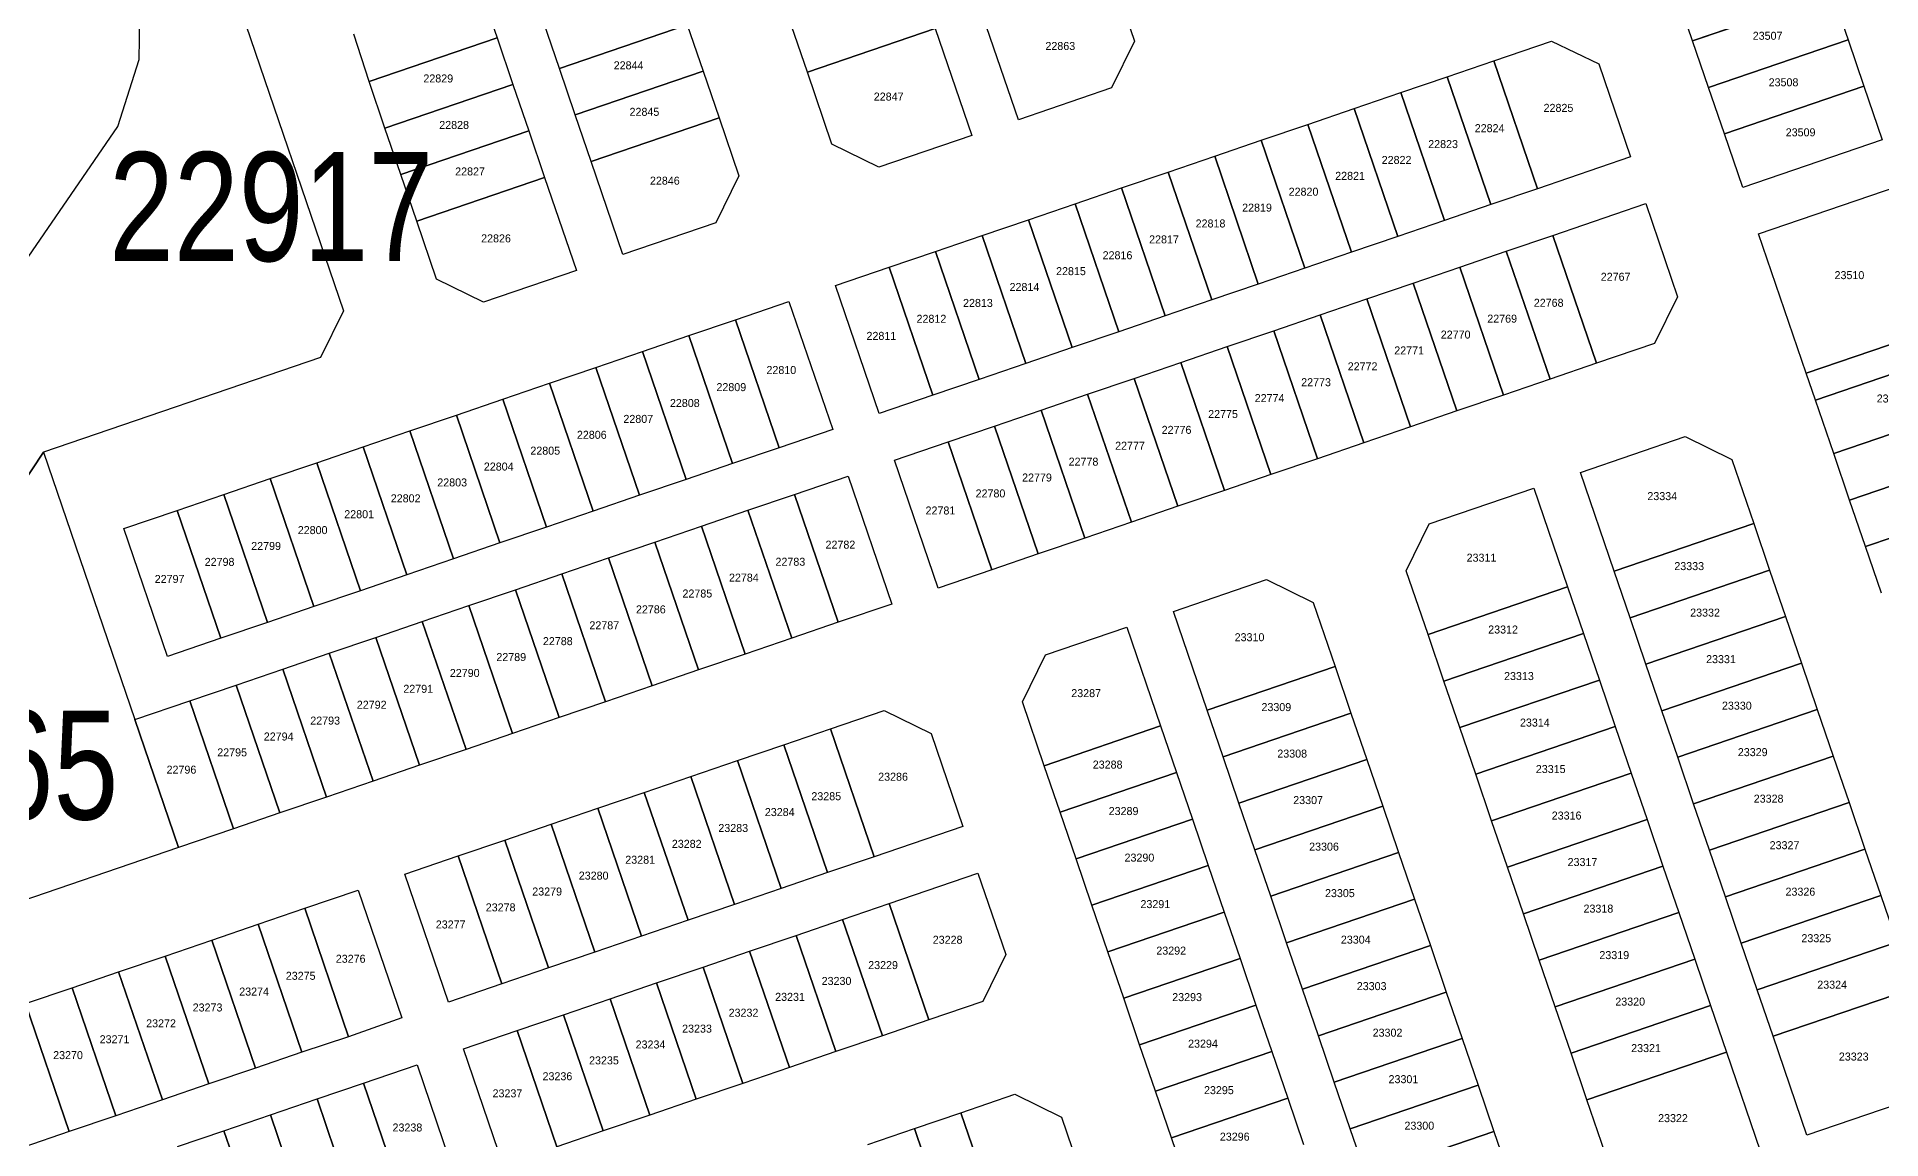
# Model space of a CAD drawing. Header units: metres. Extents: x -750 to 1235, y -4011 to -2636.
# Drawn here: x -498 to -455.68, y -2745.91 to -2720.62 of the extents above; entities that cross this region are included whole.
import ezdxf

# ---------------------------------------------------------------- set-up
doc = ezdxf.new("R2010")
doc.units = ezdxf.units.M
doc.header["$MEASUREMENT"] = 0
doc.layers.add('LOTS', color=8, linetype='CONTINUOUS')
doc.layers.add('NO_LOT', color=7, linetype='CONTINUOUS')
doc.styles.add('MtXpl_MS_Shell_Dlg_2', font='')
doc.styles.get('MtXpl_MS_Shell_Dlg_2').set_extended_font_data('MS Shell Dlg 2')

msp = doc.modelspace()

# ---------------------------------------------------------------- linework, layer by layer
at = {"layer": 'LOTS', "color": 7}
for p, q in [((-495.645, -2721.138), (-495.553, -2715.224)), ((-494.205, -2717.408), (-490.961, -2726.907)), ((-487.804, -2719.577), (-487.439, -2720.644)), ((-473.271, -2719.386), (-472.815, -2720.72)), ((-460.008, -2720.714), (-460.372, -2719.647)), ((-456.808, -2719.62), (-460.008, -2720.714)), ((-460.008, -2720.714), (-456.808, -2719.62)), ((-456.808, -2719.62), (-456.444, -2720.687)), ((-490.374, -2721.647), (-490.726, -2720.557)), ((-486.008, -2721.346), (-486.373, -2720.279)), ((-483.074, -2720.344), (-486.008, -2721.346)), ((-486.008, -2721.346), (-483.074, -2720.344)), ((-483.074, -2720.344), (-482.709, -2721.411)), ((-480.317, -2721.434), (-480.682, -2720.367)), ((-480.317, -2721.434), (-477.383, -2720.432)), ((-477.383, -2720.432), (-480.317, -2721.434)), ((-477.383, -2720.432), (-476.546, -2722.883)), ((-475.477, -2722.523), (-476.206, -2720.389)), ((-490.374, -2721.647), (-487.439, -2720.644)), ((-487.439, -2720.644), (-490.374, -2721.647)), ((-487.439, -2720.644), (-487.075, -2721.712)), ((-472.815, -2720.72), (-473.342, -2721.794)), ((-464.571, -2721.171), (-463.248, -2720.719)), ((-463.248, -2720.719), (-462.164, -2721.242)), ((-459.643, -2721.781), (-460.008, -2720.714)), ((-456.444, -2720.687), (-459.643, -2721.781)), ((-459.643, -2721.781), (-456.444, -2720.687)), ((-456.444, -2720.687), (-456.079, -2721.754)), ((-496.137, -2722.681), (-495.645, -2721.138)), ((-485.643, -2722.413), (-486.008, -2721.346)), ((-482.709, -2721.411), (-485.643, -2722.413)), ((-485.643, -2722.413), (-482.709, -2721.411)), ((-482.709, -2721.411), (-482.345, -2722.478)), ((-465.638, -2721.535), (-464.571, -2721.171)), ((-464.571, -2721.171), (-463.569, -2724.106)), ((-463.569, -2724.106), (-464.571, -2721.171)), ((-462.164, -2721.242), (-461.435, -2723.377)), ((-490.01, -2722.714), (-490.374, -2721.647)), ((-490.01, -2722.714), (-487.075, -2721.712)), ((-487.075, -2721.712), (-490.01, -2722.714)), ((-487.075, -2721.712), (-486.71, -2722.779)), ((-479.754, -2723.085), (-480.317, -2721.434)), ((-473.342, -2721.794), (-475.477, -2722.523)), ((-466.705, -2721.9), (-465.638, -2721.535)), ((-465.638, -2721.535), (-464.637, -2724.47)), ((-464.637, -2724.47), (-465.638, -2721.535)), ((-459.279, -2722.849), (-459.643, -2721.781)), ((-456.079, -2721.754), (-459.279, -2722.849)), ((-459.279, -2722.849), (-456.079, -2721.754)), ((-456.079, -2721.754), (-455.66, -2722.982)), ((-467.773, -2722.264), (-466.705, -2721.9)), ((-466.705, -2721.9), (-465.704, -2724.835)), ((-465.704, -2724.835), (-466.705, -2721.9)), ((-499.089, -2726.975), (-496.137, -2722.681)), ((-485.279, -2723.481), (-485.643, -2722.413)), ((-482.345, -2722.478), (-485.279, -2723.481)), ((-485.279, -2723.481), (-482.345, -2722.478)), ((-482.345, -2722.478), (-481.889, -2723.812)), ((-469.907, -2722.993), (-468.84, -2722.629)), ((-468.84, -2722.629), (-467.773, -2722.264)), ((-468.84, -2722.629), (-467.838, -2725.564)), ((-467.838, -2725.564), (-468.84, -2722.629)), ((-467.773, -2722.264), (-466.771, -2725.199)), ((-466.771, -2725.199), (-467.773, -2722.264)), ((-489.645, -2723.781), (-490.01, -2722.714)), ((-489.645, -2723.781), (-486.71, -2722.779)), ((-486.71, -2722.779), (-489.645, -2723.781)), ((-486.71, -2722.779), (-486.346, -2723.846)), ((-478.679, -2723.612), (-479.754, -2723.085)), ((-476.546, -2722.883), (-478.679, -2723.612)), ((-470.974, -2723.358), (-469.907, -2722.993)), ((-469.907, -2722.993), (-468.905, -2725.928)), ((-468.905, -2725.928), (-469.907, -2722.993)), ((-458.859, -2724.077), (-459.279, -2722.849)), ((-455.66, -2722.982), (-458.859, -2724.077)), ((-484.55, -2725.615), (-485.279, -2723.481)), ((-472.042, -2723.722), (-470.974, -2723.358)), ((-470.974, -2723.358), (-469.973, -2726.293)), ((-469.973, -2726.293), (-470.974, -2723.358)), ((-461.435, -2723.377), (-463.569, -2724.106)), ((-489.281, -2724.848), (-489.645, -2723.781)), ((-489.281, -2724.848), (-486.346, -2723.846)), ((-486.346, -2723.846), (-489.281, -2724.848)), ((-486.346, -2723.846), (-485.617, -2725.981)), ((-481.889, -2723.812), (-482.415, -2724.886)), ((-473.109, -2724.087), (-472.042, -2723.722)), ((-472.042, -2723.722), (-471.04, -2726.658)), ((-471.04, -2726.658), (-472.042, -2723.722)), ((-474.176, -2724.451), (-473.109, -2724.087)), ((-473.109, -2724.087), (-472.107, -2727.022)), ((-472.107, -2727.022), (-473.109, -2724.087)), ((-463.569, -2724.106), (-464.637, -2724.47)), ((-458.495, -2725.142), (-455.294, -2724.046)), ((-475.243, -2724.816), (-474.176, -2724.451)), ((-474.176, -2724.451), (-473.174, -2727.387)), ((-473.174, -2727.387), (-474.176, -2724.451)), ((-464.637, -2724.47), (-465.704, -2724.835)), ((-463.217, -2725.177), (-461.082, -2724.448)), ((-461.082, -2724.448), (-460.353, -2726.583)), ((-488.825, -2726.183), (-489.281, -2724.848)), ((-482.415, -2724.886), (-484.55, -2725.615)), ((-477.378, -2725.545), (-476.311, -2725.18)), ((-476.311, -2725.18), (-475.243, -2724.816)), ((-476.311, -2725.18), (-475.309, -2728.116)), ((-475.309, -2728.116), (-476.311, -2725.18)), ((-475.243, -2724.816), (-474.241, -2727.751)), ((-474.241, -2727.751), (-475.243, -2724.816)), ((-466.771, -2725.199), (-467.838, -2725.564)), ((-465.704, -2724.835), (-466.771, -2725.199)), ((-464.284, -2725.542), (-463.217, -2725.177)), ((-462.214, -2728.112), (-463.217, -2725.177)), ((-463.217, -2725.177), (-462.214, -2728.112)), ((-457.404, -2728.339), (-458.495, -2725.142)), ((-478.445, -2725.909), (-477.378, -2725.545)), ((-477.378, -2725.545), (-476.376, -2728.48)), ((-476.376, -2728.48), (-477.378, -2725.545)), ((-467.838, -2725.564), (-468.905, -2725.928)), ((-465.351, -2725.906), (-464.284, -2725.542)), ((-463.281, -2728.477), (-464.284, -2725.542)), ((-464.284, -2725.542), (-463.281, -2728.477)), ((-485.617, -2725.981), (-487.751, -2726.71)), ((-479.673, -2726.329), (-478.445, -2725.909)), ((-478.445, -2725.909), (-477.443, -2728.845)), ((-477.443, -2728.845), (-478.445, -2725.909)), ((-468.905, -2725.928), (-469.973, -2726.293)), ((-466.419, -2726.271), (-465.351, -2725.906)), ((-464.348, -2728.842), (-465.351, -2725.906)), ((-465.351, -2725.906), (-464.348, -2728.842)), ((-487.751, -2726.71), (-488.825, -2726.183)), ((-478.671, -2729.264), (-479.673, -2726.329)), ((-469.973, -2726.293), (-471.04, -2726.658)), ((-467.486, -2726.635), (-466.419, -2726.271)), ((-465.415, -2729.206), (-466.419, -2726.271)), ((-466.419, -2726.271), (-465.415, -2729.206)), ((-490.961, -2726.907), (-491.488, -2727.981)), ((-481.968, -2727.113), (-480.74, -2726.693)), ((-480.74, -2726.693), (-479.738, -2729.629)), ((-471.04, -2726.658), (-472.107, -2727.022)), ((-468.553, -2727), (-467.486, -2726.635)), ((-466.483, -2729.571), (-467.486, -2726.635)), ((-467.486, -2726.635), (-466.483, -2729.571)), ((-460.353, -2726.583), (-460.88, -2727.657)), ((-483.035, -2727.477), (-481.968, -2727.113)), ((-481.968, -2727.113), (-480.966, -2730.048)), ((-480.966, -2730.048), (-481.968, -2727.113)), ((-472.107, -2727.022), (-473.174, -2727.387)), ((-469.62, -2727.364), (-468.553, -2727)), ((-467.55, -2729.935), (-468.553, -2727)), ((-468.553, -2727), (-467.55, -2729.935)), ((-457.404, -2728.339), (-454.203, -2727.243)), ((-454.203, -2727.243), (-457.404, -2728.339)), ((-484.103, -2727.842), (-483.035, -2727.477)), ((-483.035, -2727.477), (-482.033, -2730.412)), ((-482.033, -2730.412), (-483.035, -2727.477)), ((-474.241, -2727.751), (-475.309, -2728.116)), ((-473.174, -2727.387), (-474.241, -2727.751)), ((-471.754, -2728.093), (-470.687, -2727.729)), ((-470.687, -2727.729), (-469.62, -2727.364)), ((-469.684, -2730.664), (-470.687, -2727.729)), ((-470.687, -2727.729), (-469.684, -2730.664)), ((-468.617, -2730.3), (-469.62, -2727.364)), ((-469.62, -2727.364), (-468.617, -2730.3)), ((-460.88, -2727.657), (-462.214, -2728.112)), ((-491.488, -2727.981), (-497.84, -2730.15)), ((-485.17, -2728.206), (-484.103, -2727.842)), ((-484.103, -2727.842), (-483.101, -2730.777)), ((-483.101, -2730.777), (-484.103, -2727.842)), ((-475.309, -2728.116), (-476.376, -2728.48)), ((-472.822, -2728.458), (-471.754, -2728.093)), ((-470.752, -2731.029), (-471.754, -2728.093)), ((-471.754, -2728.093), (-470.752, -2731.029)), ((-462.214, -2728.112), (-463.281, -2728.477)), ((-453.993, -2727.863), (-457.191, -2728.955)), ((-457.191, -2728.955), (-453.993, -2727.863)), ((-487.304, -2728.935), (-486.237, -2728.571)), ((-486.237, -2728.571), (-485.17, -2728.206)), ((-486.237, -2728.571), (-485.235, -2731.506)), ((-485.235, -2731.506), (-486.237, -2728.571)), ((-485.17, -2728.206), (-484.168, -2731.141)), ((-484.168, -2731.141), (-485.17, -2728.206)), ((-476.376, -2728.48), (-477.443, -2728.845)), ((-473.889, -2728.822), (-472.822, -2728.458)), ((-471.819, -2731.393), (-472.822, -2728.458)), ((-472.822, -2728.458), (-471.819, -2731.393)), ((-463.281, -2728.477), (-464.348, -2728.842)), ((-457.191, -2728.955), (-457.404, -2728.339)), ((-488.372, -2729.3), (-487.304, -2728.935)), ((-487.304, -2728.935), (-486.302, -2731.871)), ((-486.302, -2731.871), (-487.304, -2728.935)), ((-477.443, -2728.845), (-478.671, -2729.264)), ((-474.956, -2729.187), (-473.889, -2728.822)), ((-472.886, -2731.758), (-473.889, -2728.822)), ((-473.889, -2728.822), (-472.886, -2731.758)), ((-464.348, -2728.842), (-465.415, -2729.206)), ((-456.771, -2730.183), (-457.191, -2728.955)), ((-489.439, -2729.664), (-488.372, -2729.3)), ((-488.372, -2729.3), (-487.371, -2732.235)), ((-487.371, -2732.235), (-488.372, -2729.3)), ((-476.023, -2729.552), (-474.956, -2729.187)), ((-473.953, -2732.122), (-474.956, -2729.187)), ((-474.956, -2729.187), (-473.953, -2732.122)), ((-465.415, -2729.206), (-466.483, -2729.571)), ((-456.771, -2730.183), (-453.574, -2729.091)), ((-453.574, -2729.091), (-456.771, -2730.183)), ((-490.506, -2730.029), (-489.439, -2729.664)), ((-489.439, -2729.664), (-488.438, -2732.6)), ((-488.438, -2732.6), (-489.439, -2729.664)), ((-479.738, -2729.629), (-480.966, -2730.048)), ((-477.091, -2729.916), (-476.023, -2729.552)), ((-475.021, -2732.487), (-476.023, -2729.552)), ((-476.023, -2729.552), (-475.021, -2732.487)), ((-466.483, -2729.571), (-467.55, -2729.935)), ((-462.583, -2730.615), (-460.182, -2729.795)), ((-460.182, -2729.795), (-459.109, -2730.322)), ((-499.34, -2732.403), (-497.84, -2730.15)), ((-497.84, -2730.15), (-499.34, -2732.403)), ((-497.84, -2730.15), (-495.746, -2736.287)), ((-491.573, -2730.393), (-490.506, -2730.029)), ((-490.506, -2730.029), (-489.505, -2732.964)), ((-489.505, -2732.964), (-490.506, -2730.029)), ((-480.966, -2730.048), (-482.033, -2730.412)), ((-478.319, -2730.335), (-477.091, -2729.916)), ((-476.088, -2732.851), (-477.091, -2729.916)), ((-477.091, -2729.916), (-476.088, -2732.851)), ((-468.617, -2730.3), (-469.684, -2730.664)), ((-467.55, -2729.935), (-468.617, -2730.3)), ((-456.407, -2731.25), (-456.771, -2730.183)), ((-456.407, -2731.25), (-453.209, -2730.158)), ((-453.209, -2730.158), (-456.407, -2731.25)), ((-492.64, -2730.758), (-491.573, -2730.393)), ((-491.573, -2730.393), (-490.573, -2733.329)), ((-490.573, -2733.329), (-491.573, -2730.393)), ((-482.033, -2730.412), (-483.101, -2730.777)), ((-480.614, -2731.119), (-479.386, -2730.7)), ((-479.386, -2730.7), (-478.383, -2733.635)), ((-477.316, -2733.271), (-478.319, -2730.335)), ((-469.684, -2730.664), (-470.752, -2731.029)), ((-461.809, -2732.883), (-462.583, -2730.615)), ((-459.109, -2730.322), (-458.607, -2731.789)), ((-494.775, -2731.487), (-493.708, -2731.122)), ((-493.708, -2731.122), (-492.64, -2730.758)), ((-493.708, -2731.122), (-492.707, -2734.058)), ((-492.707, -2734.058), (-493.708, -2731.122)), ((-492.64, -2730.758), (-491.64, -2733.693)), ((-491.64, -2733.693), (-492.64, -2730.758)), ((-484.168, -2731.141), (-485.235, -2731.506)), ((-483.101, -2730.777), (-484.168, -2731.141)), ((-481.681, -2731.484), (-480.614, -2731.119)), ((-479.611, -2734.054), (-480.614, -2731.119)), ((-480.614, -2731.119), (-479.611, -2734.054)), ((-470.752, -2731.029), (-471.819, -2731.393)), ((-466.053, -2731.797), (-463.651, -2730.977)), ((-463.651, -2730.977), (-462.877, -2733.244)), ((-496.003, -2731.906), (-494.775, -2731.487)), ((-494.775, -2731.487), (-493.774, -2734.422)), ((-493.774, -2734.422), (-494.775, -2731.487)), ((-485.235, -2731.506), (-486.302, -2731.871)), ((-482.748, -2731.848), (-481.681, -2731.484)), ((-480.678, -2734.419), (-481.681, -2731.484)), ((-481.681, -2731.484), (-480.678, -2734.419)), ((-471.819, -2731.393), (-472.886, -2731.758)), ((-456.043, -2732.318), (-456.407, -2731.25)), ((-456.043, -2732.318), (-452.845, -2731.225)), ((-452.845, -2731.225), (-456.043, -2732.318)), ((-495.002, -2734.842), (-496.003, -2731.906)), ((-486.302, -2731.871), (-487.371, -2732.235)), ((-483.815, -2732.213), (-482.748, -2731.848)), ((-481.745, -2734.783), (-482.748, -2731.848)), ((-482.748, -2731.848), (-481.745, -2734.783)), ((-472.886, -2731.758), (-473.953, -2732.122)), ((-466.58, -2732.87), (-466.053, -2731.797)), ((-461.809, -2732.883), (-458.607, -2731.789)), ((-458.607, -2731.789), (-461.809, -2732.883)), ((-458.607, -2731.789), (-458.243, -2732.856)), ((-487.371, -2732.235), (-488.438, -2732.6)), ((-484.883, -2732.577), (-483.815, -2732.213)), ((-482.813, -2735.148), (-483.815, -2732.213)), ((-483.815, -2732.213), (-482.813, -2735.148)), ((-473.953, -2732.122), (-475.021, -2732.487)), ((-455.678, -2733.385), (-456.043, -2732.318)), ((-488.438, -2732.6), (-489.505, -2732.964)), ((-485.95, -2732.942), (-484.883, -2732.577)), ((-483.88, -2735.512), (-484.883, -2732.577)), ((-484.883, -2732.577), (-483.88, -2735.512)), ((-475.021, -2732.487), (-476.088, -2732.851)), ((-489.505, -2732.964), (-490.573, -2733.329)), ((-487.018, -2733.307), (-485.95, -2732.942)), ((-484.947, -2735.877), (-485.95, -2732.942)), ((-485.95, -2732.942), (-484.947, -2735.877)), ((-476.088, -2732.851), (-477.316, -2733.271)), ((-471.921, -2733.804), (-469.787, -2733.075)), ((-469.787, -2733.075), (-468.713, -2733.602)), ((-466.078, -2734.338), (-466.58, -2732.87)), ((-462.877, -2733.244), (-466.078, -2734.338)), ((-466.078, -2734.338), (-462.877, -2733.244)), ((-462.877, -2733.244), (-462.512, -2734.311)), ((-461.444, -2733.95), (-461.809, -2732.883)), ((-461.444, -2733.95), (-458.243, -2732.856)), ((-458.243, -2732.856), (-461.444, -2733.95)), ((-458.243, -2732.856), (-457.878, -2733.924)), ((-490.573, -2733.329), (-491.64, -2733.693)), ((-489.153, -2734.036), (-488.086, -2733.671)), ((-488.086, -2733.671), (-487.018, -2733.307)), ((-487.081, -2736.606), (-488.086, -2733.671)), ((-488.086, -2733.671), (-487.081, -2736.606)), ((-486.014, -2736.241), (-487.018, -2733.307)), ((-487.018, -2733.307), (-486.014, -2736.241)), ((-478.383, -2733.635), (-479.611, -2734.054)), ((-468.713, -2733.602), (-468.212, -2735.069)), ((-492.707, -2734.058), (-493.774, -2734.422)), ((-491.64, -2733.693), (-492.707, -2734.058)), ((-490.22, -2734.4), (-489.153, -2734.036)), ((-488.149, -2736.97), (-489.153, -2734.036)), ((-489.153, -2734.036), (-488.149, -2736.97)), ((-479.611, -2734.054), (-480.678, -2734.419)), ((-471.147, -2736.072), (-471.921, -2733.804)), ((-461.08, -2735.017), (-461.444, -2733.95)), ((-461.08, -2735.017), (-457.878, -2733.924)), ((-457.878, -2733.924), (-461.08, -2735.017)), ((-457.878, -2733.924), (-457.514, -2734.991)), ((-493.774, -2734.422), (-495.002, -2734.842)), ((-491.287, -2734.765), (-490.22, -2734.4)), ((-489.216, -2737.335), (-490.22, -2734.4)), ((-490.22, -2734.4), (-489.216, -2737.335)), ((-480.678, -2734.419), (-481.745, -2734.783)), ((-474.857, -2734.804), (-472.99, -2734.166)), ((-472.99, -2734.166), (-472.215, -2736.434)), ((-465.714, -2735.405), (-466.078, -2734.338)), ((-462.512, -2734.311), (-465.714, -2735.405)), ((-465.714, -2735.405), (-462.512, -2734.311)), ((-462.512, -2734.311), (-462.148, -2735.379)), ((-492.355, -2735.129), (-491.287, -2734.765)), ((-490.283, -2737.7), (-491.287, -2734.765)), ((-491.287, -2734.765), (-490.283, -2737.7)), ((-481.745, -2734.783), (-482.813, -2735.148)), ((-475.384, -2735.878), (-474.857, -2734.804)), ((-493.422, -2735.494), (-492.355, -2735.129)), ((-491.35, -2738.064), (-492.355, -2735.129)), ((-492.355, -2735.129), (-491.35, -2738.064)), ((-482.813, -2735.148), (-483.88, -2735.512)), ((-471.147, -2736.072), (-468.212, -2735.069)), ((-468.212, -2735.069), (-471.147, -2736.072)), ((-468.212, -2735.069), (-467.848, -2736.137)), ((-462.148, -2735.379), (-465.349, -2736.472)), ((-465.349, -2736.472), (-462.148, -2735.379)), ((-462.148, -2735.379), (-461.783, -2736.446)), ((-460.715, -2736.084), (-461.08, -2735.017)), ((-460.715, -2736.084), (-457.514, -2734.991)), ((-457.514, -2734.991), (-460.715, -2736.084)), ((-457.514, -2734.991), (-457.149, -2736.058)), ((-494.489, -2735.858), (-493.422, -2735.494)), ((-492.418, -2738.429), (-493.422, -2735.494)), ((-493.422, -2735.494), (-492.418, -2738.429)), ((-483.88, -2735.512), (-484.947, -2735.877)), ((-465.349, -2736.472), (-465.714, -2735.405)), ((-495.746, -2736.287), (-494.489, -2735.858)), ((-493.485, -2738.793), (-494.489, -2735.858)), ((-494.489, -2735.858), (-493.485, -2738.793)), ((-484.947, -2735.877), (-486.014, -2736.241)), ((-479.79, -2736.499), (-478.556, -2736.077)), ((-478.556, -2736.077), (-477.482, -2736.605)), ((-474.883, -2737.346), (-475.384, -2735.878)), ((-470.782, -2737.139), (-471.147, -2736.072)), ((-470.782, -2737.139), (-467.848, -2736.137)), ((-467.848, -2736.137), (-470.782, -2737.139)), ((-467.848, -2736.137), (-467.483, -2737.204)), ((-460.35, -2737.152), (-460.715, -2736.084)), ((-460.35, -2737.152), (-457.149, -2736.058)), ((-457.149, -2736.058), (-460.35, -2737.152)), ((-457.149, -2736.058), (-456.785, -2737.125)), ((-495.746, -2736.287), (-494.743, -2739.222)), ((-494.743, -2739.222), (-495.746, -2736.287)), ((-487.081, -2736.606), (-488.149, -2736.97)), ((-486.014, -2736.241), (-487.081, -2736.606)), ((-480.858, -2736.864), (-479.79, -2736.499)), ((-479.79, -2736.499), (-478.788, -2739.434)), ((-478.788, -2739.434), (-479.79, -2736.499)), ((-477.482, -2736.605), (-476.751, -2738.739)), ((-472.215, -2736.434), (-474.883, -2737.346)), ((-474.883, -2737.346), (-472.215, -2736.434)), ((-472.215, -2736.434), (-471.85, -2737.501)), ((-464.985, -2737.539), (-465.349, -2736.472)), ((-461.783, -2736.446), (-464.985, -2737.539)), ((-464.985, -2737.539), (-461.783, -2736.446)), ((-461.783, -2736.446), (-461.419, -2737.513)), ((-488.149, -2736.97), (-489.216, -2737.335)), ((-481.925, -2737.228), (-480.858, -2736.864)), ((-480.858, -2736.864), (-479.855, -2739.799)), ((-479.855, -2739.799), (-480.858, -2736.864)), ((-489.216, -2737.335), (-490.283, -2737.7)), ((-482.992, -2737.593), (-481.925, -2737.228)), ((-481.925, -2737.228), (-480.922, -2740.163)), ((-480.922, -2740.163), (-481.925, -2737.228)), ((-474.519, -2738.413), (-474.883, -2737.346)), ((-470.418, -2738.206), (-470.782, -2737.139)), ((-470.418, -2738.206), (-467.483, -2737.204)), ((-467.483, -2737.204), (-470.418, -2738.206)), ((-467.483, -2737.204), (-467.119, -2738.271)), ((-459.986, -2738.219), (-460.35, -2737.152)), ((-459.986, -2738.219), (-456.785, -2737.125)), ((-456.785, -2737.125), (-459.986, -2738.219)), ((-456.785, -2737.125), (-456.42, -2738.193)), ((-490.283, -2737.7), (-491.35, -2738.064)), ((-484.059, -2737.957), (-482.992, -2737.593)), ((-482.992, -2737.593), (-481.99, -2740.528)), ((-481.99, -2740.528), (-482.992, -2737.593)), ((-471.85, -2737.501), (-474.519, -2738.413)), ((-474.519, -2738.413), (-471.85, -2737.501)), ((-471.85, -2737.501), (-471.486, -2738.569)), ((-464.621, -2738.607), (-464.985, -2737.539)), ((-461.419, -2737.513), (-464.621, -2738.607)), ((-464.621, -2738.607), (-461.419, -2737.513)), ((-461.419, -2737.513), (-461.054, -2738.58)), ((-491.35, -2738.064), (-492.418, -2738.429)), ((-486.194, -2738.686), (-485.127, -2738.322)), ((-485.127, -2738.322), (-484.059, -2737.957)), ((-485.127, -2738.322), (-484.124, -2741.257)), ((-484.124, -2741.257), (-485.127, -2738.322)), ((-484.059, -2737.957), (-483.057, -2740.892)), ((-483.057, -2740.892), (-484.059, -2737.957)), ((-470.053, -2739.274), (-470.418, -2738.206)), ((-470.053, -2739.274), (-467.119, -2738.271)), ((-467.119, -2738.271), (-470.053, -2739.274)), ((-467.119, -2738.271), (-466.754, -2739.339)), ((-459.621, -2739.286), (-459.986, -2738.219)), ((-459.621, -2739.286), (-456.42, -2738.193)), ((-456.42, -2738.193), (-459.621, -2739.286)), ((-456.42, -2738.193), (-456.056, -2739.26)), ((-492.418, -2738.429), (-493.485, -2738.793)), ((-487.261, -2739.051), (-486.194, -2738.686)), ((-486.194, -2738.686), (-485.191, -2741.621)), ((-485.191, -2741.621), (-486.194, -2738.686)), ((-476.751, -2738.739), (-478.788, -2739.434)), ((-474.154, -2739.48), (-474.519, -2738.413)), ((-471.486, -2738.569), (-474.154, -2739.48)), ((-474.154, -2739.48), (-471.486, -2738.569)), ((-471.486, -2738.569), (-471.121, -2739.636)), ((-464.256, -2739.674), (-464.621, -2738.607)), ((-461.054, -2738.58), (-464.256, -2739.674)), ((-464.256, -2739.674), (-461.054, -2738.58)), ((-461.054, -2738.58), (-460.69, -2739.648)), ((-493.485, -2738.793), (-494.743, -2739.222)), ((-488.328, -2739.415), (-487.261, -2739.051)), ((-487.261, -2739.051), (-486.258, -2741.986)), ((-486.258, -2741.986), (-487.261, -2739.051)), ((-494.743, -2739.222), (-506.565, -2743.261)), ((-489.555, -2739.834), (-488.328, -2739.415)), ((-488.328, -2739.415), (-487.326, -2742.35)), ((-487.326, -2742.35), (-488.328, -2739.415)), ((-478.788, -2739.434), (-479.855, -2739.799)), ((-473.79, -2740.547), (-474.154, -2739.48)), ((-469.689, -2740.341), (-470.053, -2739.274)), ((-469.689, -2740.341), (-466.754, -2739.339)), ((-466.754, -2739.339), (-469.689, -2740.341)), ((-466.754, -2739.339), (-466.39, -2740.406)), ((-459.257, -2740.353), (-459.621, -2739.286)), ((-459.257, -2740.353), (-456.056, -2739.26)), ((-456.056, -2739.26), (-459.257, -2740.353)), ((-456.056, -2739.26), (-455.691, -2740.327)), ((-488.553, -2742.77), (-489.555, -2739.834)), ((-479.855, -2739.799), (-480.922, -2740.163)), ((-478.442, -2740.508), (-476.406, -2739.813)), ((-476.406, -2739.813), (-475.769, -2741.68)), ((-471.121, -2739.636), (-473.79, -2740.547)), ((-473.79, -2740.547), (-471.121, -2739.636)), ((-471.121, -2739.636), (-470.757, -2740.703)), ((-463.891, -2740.741), (-464.256, -2739.674)), ((-460.69, -2739.648), (-463.891, -2740.741)), ((-463.891, -2740.741), (-460.69, -2739.648)), ((-460.69, -2739.648), (-460.325, -2740.715)), ((-491.85, -2740.618), (-490.623, -2740.199)), ((-490.623, -2740.199), (-489.62, -2743.134)), ((-480.922, -2740.163), (-481.99, -2740.528)), ((-469.325, -2741.408), (-469.689, -2740.341)), ((-469.325, -2741.408), (-466.39, -2740.406)), ((-466.39, -2740.406), (-469.325, -2741.408)), ((-466.39, -2740.406), (-466.025, -2741.473)), ((-458.892, -2741.421), (-459.257, -2740.353)), ((-458.892, -2741.421), (-455.691, -2740.327)), ((-455.691, -2740.327), (-458.892, -2741.421)), ((-455.691, -2740.327), (-455.326, -2741.394)), ((-492.917, -2740.983), (-491.85, -2740.618)), ((-491.85, -2740.618), (-490.843, -2743.565)), ((-490.843, -2743.565), (-491.85, -2740.618)), ((-481.99, -2740.528), (-483.057, -2740.892)), ((-480.576, -2741.238), (-479.509, -2740.872)), ((-479.509, -2740.872), (-478.442, -2740.508)), ((-478.597, -2743.54), (-479.509, -2740.872)), ((-479.509, -2740.872), (-478.597, -2743.54)), ((-477.53, -2743.176), (-478.442, -2740.508)), ((-478.442, -2740.508), (-477.53, -2743.176)), ((-473.425, -2741.615), (-473.79, -2740.547)), ((-470.757, -2740.703), (-473.425, -2741.615)), ((-473.425, -2741.615), (-470.757, -2740.703)), ((-470.757, -2740.703), (-470.392, -2741.77)), ((-463.527, -2741.808), (-463.891, -2740.741)), ((-460.325, -2740.715), (-463.527, -2741.808)), ((-463.527, -2741.808), (-460.325, -2740.715)), ((-460.325, -2740.715), (-459.961, -2741.782)), ((-493.984, -2741.347), (-492.917, -2740.983)), ((-492.917, -2740.983), (-491.915, -2743.918)), ((-491.915, -2743.918), (-492.917, -2740.983)), ((-484.124, -2741.257), (-485.191, -2741.621)), ((-483.057, -2740.892), (-484.124, -2741.257)), ((-481.643, -2741.601), (-480.576, -2741.238)), ((-479.665, -2743.905), (-480.576, -2741.238)), ((-480.576, -2741.238), (-479.665, -2743.905)), ((-496.119, -2742.076), (-495.051, -2741.712)), ((-495.051, -2741.712), (-493.984, -2741.347)), ((-495.051, -2741.712), (-494.049, -2744.647)), ((-494.049, -2744.647), (-495.051, -2741.712)), ((-493.984, -2741.347), (-492.982, -2744.282)), ((-492.982, -2744.282), (-493.984, -2741.347)), ((-485.191, -2741.621), (-486.258, -2741.986)), ((-482.711, -2741.966), (-481.643, -2741.601)), ((-480.732, -2744.269), (-481.643, -2741.601)), ((-481.643, -2741.601), (-480.732, -2744.269)), ((-475.769, -2741.68), (-476.296, -2742.754)), ((-473.061, -2742.682), (-473.425, -2741.615)), ((-468.96, -2742.475), (-469.325, -2741.408)), ((-468.96, -2742.475), (-466.025, -2741.473)), ((-466.025, -2741.473), (-468.96, -2742.475)), ((-466.025, -2741.473), (-465.661, -2742.54)), ((-458.528, -2742.488), (-458.892, -2741.421)), ((-458.528, -2742.488), (-455.326, -2741.394)), ((-455.326, -2741.394), (-458.528, -2742.488)), ((-497.186, -2742.441), (-496.119, -2742.076)), ((-496.119, -2742.076), (-495.116, -2745.011)), ((-495.116, -2745.011), (-496.119, -2742.076)), ((-486.258, -2741.986), (-487.326, -2742.35)), ((-483.778, -2742.33), (-482.711, -2741.966)), ((-481.799, -2744.634), (-482.711, -2741.966)), ((-482.711, -2741.966), (-481.799, -2744.634)), ((-470.392, -2741.77), (-473.061, -2742.682)), ((-473.061, -2742.682), (-470.392, -2741.77)), ((-470.392, -2741.77), (-470.028, -2742.838)), ((-463.162, -2742.876), (-463.527, -2741.808)), ((-459.961, -2741.782), (-463.162, -2742.876)), ((-463.162, -2742.876), (-459.961, -2741.782)), ((-459.961, -2741.782), (-459.596, -2742.849)), ((-498.253, -2742.805), (-497.186, -2742.441)), ((-497.186, -2742.441), (-496.184, -2745.376)), ((-496.184, -2745.376), (-497.186, -2742.441)), ((-487.326, -2742.35), (-488.553, -2742.77)), ((-484.845, -2742.695), (-483.778, -2742.33)), ((-482.866, -2744.998), (-483.778, -2742.33)), ((-483.778, -2742.33), (-482.866, -2744.998)), ((-468.595, -2743.542), (-468.96, -2742.475)), ((-468.595, -2743.542), (-465.661, -2742.54)), ((-465.661, -2742.54), (-468.595, -2743.542)), ((-465.661, -2742.54), (-465.296, -2743.607)), ((-458.163, -2743.555), (-458.528, -2742.488)), ((-458.163, -2743.555), (-454.962, -2742.462)), ((-454.962, -2742.462), (-458.163, -2743.555)), ((-498.253, -2742.805), (-497.251, -2745.74)), ((-497.251, -2745.74), (-498.253, -2742.805)), ((-485.912, -2743.059), (-484.845, -2742.695)), ((-483.934, -2745.363), (-484.845, -2742.695)), ((-484.845, -2742.695), (-483.934, -2745.363)), ((-476.296, -2742.754), (-477.53, -2743.176)), ((-472.696, -2743.749), (-473.061, -2742.682)), ((-470.028, -2742.838), (-472.696, -2743.749)), ((-472.696, -2743.749), (-470.028, -2742.838)), ((-470.028, -2742.838), (-469.663, -2743.905)), ((-462.798, -2743.943), (-463.162, -2742.876)), ((-459.596, -2742.849), (-462.798, -2743.943)), ((-462.798, -2743.943), (-459.596, -2742.849)), ((-459.596, -2742.849), (-459.232, -2743.917)), ((-489.62, -2743.134), (-490.843, -2743.565)), ((-486.979, -2743.424), (-485.912, -2743.059)), ((-485.001, -2745.727), (-485.912, -2743.059)), ((-485.912, -2743.059), (-485.001, -2745.727)), ((-477.53, -2743.176), (-478.597, -2743.54)), ((-490.843, -2743.565), (-491.915, -2743.918)), ((-488.207, -2743.843), (-486.979, -2743.424)), ((-486.068, -2746.092), (-486.979, -2743.424)), ((-486.979, -2743.424), (-486.068, -2746.092)), ((-478.597, -2743.54), (-479.665, -2743.905)), ((-472.332, -2744.816), (-472.696, -2743.749)), ((-468.231, -2744.61), (-468.595, -2743.542)), ((-468.231, -2744.61), (-465.296, -2743.607)), ((-465.296, -2743.607), (-468.231, -2744.61)), ((-465.296, -2743.607), (-464.931, -2744.675)), ((-457.389, -2745.823), (-458.163, -2743.555)), ((-491.915, -2743.918), (-492.982, -2744.282)), ((-490.501, -2744.627), (-489.274, -2744.207)), ((-489.274, -2744.207), (-488.363, -2746.875)), ((-487.295, -2746.511), (-488.207, -2743.843)), ((-479.665, -2743.905), (-480.732, -2744.269)), ((-469.663, -2743.905), (-472.332, -2744.816)), ((-472.332, -2744.816), (-469.663, -2743.905)), ((-469.663, -2743.905), (-469.299, -2744.972)), ((-462.434, -2745.01), (-462.798, -2743.943)), ((-459.232, -2743.917), (-462.434, -2745.01)), ((-462.434, -2745.01), (-459.232, -2743.917)), ((-459.232, -2743.917), (-458.457, -2746.184)), ((-494.049, -2744.647), (-495.116, -2745.011)), ((-492.982, -2744.282), (-494.049, -2744.647)), ((-491.568, -2744.991), (-490.501, -2744.627)), ((-489.59, -2747.295), (-490.501, -2744.627)), ((-490.501, -2744.627), (-489.59, -2747.295)), ((-481.799, -2744.634), (-482.866, -2744.998)), ((-480.732, -2744.269), (-481.799, -2744.634)), ((-467.866, -2745.677), (-468.231, -2744.61)), ((-467.866, -2745.677), (-464.931, -2744.675)), ((-464.931, -2744.675), (-467.866, -2745.677)), ((-464.931, -2744.675), (-464.567, -2745.742)), ((-495.116, -2745.011), (-496.184, -2745.376)), ((-492.636, -2745.355), (-491.568, -2744.991)), ((-490.657, -2747.659), (-491.568, -2744.991)), ((-491.568, -2744.991), (-490.657, -2747.659)), ((-482.866, -2744.998), (-483.934, -2745.363)), ((-476.795, -2745.308), (-475.56, -2744.886)), ((-475.56, -2744.886), (-474.486, -2745.413)), ((-471.967, -2745.884), (-472.332, -2744.816)), ((-469.299, -2744.972), (-471.967, -2745.884)), ((-471.967, -2745.884), (-469.299, -2744.972)), ((-469.299, -2744.972), (-468.934, -2746.039)), ((-461.932, -2746.478), (-462.434, -2745.01)), ((-454.988, -2745.003), (-457.389, -2745.823)), ((-496.184, -2745.376), (-497.251, -2745.74)), ((-493.703, -2745.72), (-492.636, -2745.355)), ((-491.724, -2748.024), (-492.636, -2745.355)), ((-492.636, -2745.355), (-491.724, -2748.024)), ((-483.934, -2745.363), (-485.001, -2745.727)), ((-477.862, -2745.672), (-476.795, -2745.308)), ((-476.795, -2745.308), (-475.883, -2747.976)), ((-475.883, -2747.976), (-476.795, -2745.308)), ((-474.486, -2745.413), (-473.848, -2747.281)), ((-497.251, -2745.74), (-498.318, -2746.105)), ((-494.77, -2746.085), (-493.703, -2745.72)), ((-492.791, -2748.388), (-493.703, -2745.72)), ((-493.703, -2745.72), (-492.791, -2748.388)), ((-485.001, -2745.727), (-486.068, -2746.092)), ((-478.929, -2746.037), (-477.862, -2745.672)), ((-477.862, -2745.672), (-476.95, -2748.34)), ((-476.95, -2748.34), (-477.862, -2745.672)), ((-471.603, -2746.951), (-471.967, -2745.884)), ((-467.502, -2746.744), (-467.866, -2745.677)), ((-467.502, -2746.744), (-464.567, -2745.742)), ((-464.567, -2745.742), (-467.502, -2746.744)), ((-464.567, -2745.742), (-464.066, -2747.209))]:
    msp.add_line(p, q, dxfattribs=at)

# ---------------------------------------------------------------- texts
at = {"layer": 'NO_LOT', "color": 7, "linetype": 'Continuous', "style": 'MtXpl_MS_Shell_Dlg_2'}
for s, p in [('23507', (-458.63, -2720.688)), ('22863', (-474.857, -2720.922)), ('22844', (-484.762, -2721.366)), ('22829', (-489.128, -2721.667)), ('23508', (-458.265, -2721.755)), ('22845', (-484.398, -2722.433)), ('22847', (-478.795, -2722.083)), ('22825', (-463.428, -2722.342)), ('22828', (-488.764, -2722.734)), ('22824', (-465.008, -2722.808)), ('22823', (-466.075, -2723.173)), ('23509', (-457.873, -2722.903)), ('22822', (-467.142, -2723.537)), ('22827', (-488.399, -2723.801)), ('22846', (-483.93, -2724.013)), ('22821', (-468.209, -2723.902)), ('22820', (-469.277, -2724.266)), ('22819', (-470.344, -2724.631)), ('22826', (-487.803, -2725.337)), ('22817', (-472.478, -2725.36)), ('22818', (-471.411, -2724.995)), ('22816', (-473.545, -2725.724)), ('22815', (-474.613, -2726.089)), ('22767', (-462.117, -2726.218)), ('23510', (-456.753, -2726.18)), ('22814', (-475.68, -2726.453)), ('22813', (-476.747, -2726.818)), ('22768', (-463.653, -2726.815)), ('22812', (-477.814, -2727.182)), ('22769', (-464.72, -2727.179)), ('22811', (-478.962, -2727.574)), ('22771', (-466.854, -2727.908)), ('22770', (-465.787, -2727.544)), ('22810', (-481.257, -2728.358)), ('22772', (-467.922, -2728.273)), ('22809', (-482.405, -2728.75)), ('22773', (-468.989, -2728.637)), ('22808', (-483.472, -2729.115)), ('22774', (-470.056, -2729.002)), ('23483', (-455.786, -2729.011)), ('22807', (-484.539, -2729.479)), ('22775', (-471.123, -2729.367)), ('22806', (-485.606, -2729.844)), ('22776', (-472.19, -2729.731)), ('22805', (-486.674, -2730.208)), ('22778', (-474.325, -2730.46)), ('22777', (-473.258, -2730.095)), ('22804', (-487.741, -2730.573)), ('22779', (-475.392, -2730.824)), ('22802', (-489.876, -2731.302)), ('22803', (-488.809, -2730.937)), ('22780', (-476.459, -2731.189)), ('23334', (-461.047, -2731.251)), ('22801', (-490.943, -2731.666)), ('22781', (-477.607, -2731.581)), ('22800', (-492.01, -2732.031)), ('22799', (-493.078, -2732.395)), ('22782', (-479.902, -2732.365)), ('22798', (-494.145, -2732.76)), ('22783', (-481.05, -2732.757)), ('23311', (-465.194, -2732.664)), ('23333', (-460.429, -2732.857)), ('22797', (-495.292, -2733.152)), ('22784', (-482.117, -2733.121)), ('22786', (-484.251, -2733.85)), ('22785', (-483.184, -2733.486)), ('22787', (-485.319, -2734.215)), ('23332', (-460.065, -2733.924)), ('22788', (-486.386, -2734.579)), ('23310', (-470.516, -2734.489)), ('23312', (-464.699, -2734.312)), ('22789', (-487.454, -2734.944)), ('23331', (-459.7, -2734.992)), ('22790', (-488.521, -2735.309)), ('23313', (-464.335, -2735.38)), ('22791', (-489.588, -2735.673)), ('23287', (-474.264, -2735.772)), ('22793', (-491.723, -2736.402)), ('22792', (-490.655, -2736.038)), ('23309', (-469.901, -2736.092)), ('23330', (-459.336, -2736.059)), ('22794', (-492.79, -2736.767)), ('23314', (-463.97, -2736.447)), ('22795', (-493.857, -2737.131)), ('23308', (-469.537, -2737.159)), ('23329', (-458.972, -2737.126)), ('22796', (-495.02, -2737.528)), ('23288', (-473.771, -2737.411)), ('23315', (-463.606, -2737.514)), ('23286', (-478.694, -2737.69)), ('23284', (-481.294, -2738.501)), ('23285', (-480.227, -2738.137)), ('23289', (-473.406, -2738.478)), ('23307', (-469.172, -2738.226)), ('23328', (-458.607, -2738.193)), ('23283', (-482.361, -2738.866)), ('23316', (-463.241, -2738.581)), ('23282', (-483.428, -2739.23)), ('23306', (-468.807, -2739.294)), ('23327', (-458.242, -2739.261)), ('23281', (-484.496, -2739.595)), ('23290', (-473.042, -2739.546)), ('23317', (-462.877, -2739.648)), ('23280', (-485.563, -2739.959)), ('23279', (-486.63, -2740.324)), ('23291', (-472.677, -2740.613)), ('23305', (-468.443, -2740.361)), ('23326', (-457.878, -2740.328)), ('23278', (-487.697, -2740.688)), ('23318', (-462.512, -2740.716)), ('23277', (-488.844, -2741.08)), ('23228', (-477.442, -2741.431)), ('23304', (-468.079, -2741.428)), ('23325', (-457.513, -2741.395)), ('23276', (-491.138, -2741.867)), ('23292', (-472.313, -2741.68)), ('23319', (-462.148, -2741.783)), ('23275', (-492.285, -2742.258)), ('23229', (-478.923, -2742.012)), ('23274', (-493.353, -2742.62)), ('23231', (-481.058, -2742.741)), ('23230', (-479.991, -2742.376)), ('23293', (-471.948, -2742.747)), ('23303', (-467.714, -2742.495)), ('23324', (-457.149, -2742.462)), ('23273', (-494.421, -2742.985)), ('23232', (-482.125, -2743.105)), ('23320', (-461.783, -2742.85)), ('23272', (-495.488, -2743.349)), ('23233', (-483.192, -2743.47)), ('23302', (-467.35, -2743.563)), ('23271', (-496.555, -2743.714)), ('23234', (-484.259, -2743.834)), ('23294', (-471.584, -2743.815)), ('23321', (-461.419, -2743.917)), ('23270', (-497.622, -2744.078)), ('23235', (-485.327, -2744.199)), ('23323', (-456.654, -2744.111)), ('23236', (-486.394, -2744.563)), ('23301', (-466.985, -2744.63)), ('23237', (-487.541, -2744.955)), ('23295', (-471.219, -2744.882)), ('23300', (-466.62, -2745.697)), ('23322', (-460.801, -2745.524)), ('23238', (-489.836, -2745.739)), ('23296', (-470.855, -2745.949))]:
    msp.add_text(s, height=0.1836, dxfattribs=at).set_placement(p)
at = {"layer": 'NO_LOT', "color": 7, "linetype": 'Continuous', "style": 'MtXpl_MS_Shell_Dlg_2', "width": 0.8}
for s, p in [('22917', (-496.338, -2725.766)), ('22765', (-503.563, -2738.579))]:
    msp.add_text(s, height=2.5, dxfattribs=at).set_placement(p)

doc.saveas('drawing.dxf')
